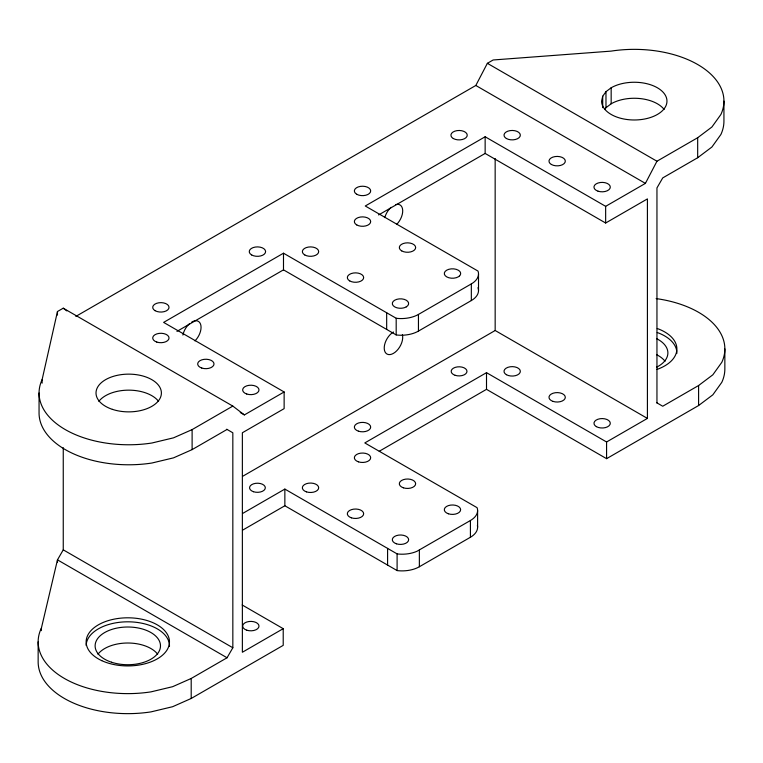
<?xml version="1.0" encoding="UTF-8"?>
<svg xmlns="http://www.w3.org/2000/svg" width="763" height="763" viewBox="0 0 763 763"><rect width="100%" height="100%" fill="white"/><g stroke="black" fill="none" stroke-linecap="round" stroke-linejoin="round"><path stroke-width="1.14" d="M242.167 604.973L283.216 628.674L283.216 645.355L191.198 698.479L172.629 706.71L151.007 711.879A89.653 51.76 0 0 1 38.15 661.883L38.15 641.864M176.94 331.38L283.493 269.854L283.493 253.202L163.625 322.396L284.132 391.963L284.132 408.644L242.367 432.755L242.376 652.251L283.216 628.674M242.567 530.18L284.857 505.764L284.857 489.083L397.103 553.89L398.839 554.091A24.511 14.154 0 0 0 416.96 551.287L470.418 520.509A24.511 14.154 0 0 0 477.39 508.654L477.047 507.653L364.8 442.931L486.508 372.668L606.575 441.987L647.415 418.41L647.415 198.905L605.65 223.015L485.144 153.439L485.144 136.768L605.65 206.334L645.403 183.387L656.953 161.231L697.678 137.721L711.917 127.001L720.882 114.517A89.653 51.76 0 0 0 611.077 51.121L493.146 59.981L487.366 63.319L475.816 85.475L75.833 316.407M386.669 329.425L386.669 312.763M387.585 565.078L387.594 548.397M477.962 287.708L478.306 288.71A24.511 14.154 0 0 1 471.334 300.555L418.448 331.094A24.511 14.163 0 0 1 397.914 335.119L396.188 334.919L396.188 318.257L283.493 253.202M477.39 525.411A24.511 14.154 0 0 1 470.418 537.257L419.364 566.747A24.511 14.154 0 0 1 398.83 570.772L397.103 570.571L397.103 553.89M418.448 331.094L418.448 314.432L471.334 283.903A24.511 14.154 0 0 0 478.306 272.048L477.962 271.046L365.267 205.991L485.144 136.768M419.364 566.747L419.364 550.066M470.418 537.257L470.418 520.509M471.334 300.565L471.334 283.903M477.6 527.252L477.6 510.504M478.515 290.55L478.515 273.898M379.24 451.267L486.508 389.34L486.508 372.668M605.65 223.015L605.65 206.334M486.508 389.34L606.575 458.668L606.575 441.987M42.118 383.14L42.118 379.612L57.463 311.523L63.243 308.185L232.829 406.097L244.389 414.91L284.132 391.963M602.713 96.233L601.597 101.117A32.685 18.865 0 0 0 642.732 119.343A32.685 18.865 0 0 0 662.58 91.684A32.685 18.865 0 0 0 611.163 87.774L605.975 91.684L602.713 96.233L602.713 107.669M41.355 630.61L41.355 628.264L57.473 559.851L63.253 549.846L63.253 447.709M41.355 628.264L41.202 628.474A89.653 51.76 0 0 0 151.007 691.86L172.629 686.69L191.198 678.469L227.059 657.763L232.839 647.758L232.829 432.783L226.668 429.216M604.668 109.519L605.975 107.697L611.163 103.787A32.685 18.865 0 0 1 664.134 109.452M656.953 402.893L656.953 187.917L662.732 177.913L697.678 157.731L711.917 147.011L720.882 134.526A89.653 51.76 0 0 0 723.934 121.136L723.934 101.117M656.562 402.664L662.732 406.231L698.593 385.525L712.842 374.805L721.798 362.32A89.653 51.76 0 0 0 656.142 298.591M606.575 458.668L698.593 405.534L712.842 394.814L721.798 382.33A89.653 51.76 0 0 0 724.85 368.939L724.85 348.92M378.591 214.956L485.144 153.439M42.118 379.612A89.653 51.76 0 0 0 151.923 443.007L173.544 437.828L192.114 429.607L232.829 406.097M39.056 393.002L39.056 413.021A89.653 51.76 0 0 0 151.923 463.017L173.544 457.848L192.114 449.617L227.05 429.445M242.663 476.293L495.168 330.503L647.415 418.41M242.567 513.499L284.857 489.083M396.188 318.257L397.914 318.457A24.511 14.154 0 0 0 418.448 314.432M487.366 63.319L656.953 161.231M475.816 85.475L645.403 183.387M283.493 269.854L396.188 334.919M240.278 412.535L244.389 414.91M284.857 505.764L397.103 570.571M63.253 549.846L232.839 647.758M227.059 657.763L57.473 559.851L57.473 562.207M63.243 308.185L66.801 310.903M495.168 330.503L495.158 158.513M698.593 385.525L698.593 405.534M697.678 137.721L697.678 157.731M611.163 87.774L611.163 103.787M605.975 91.684L605.975 107.697M192.114 429.607L192.114 449.617M191.198 678.469L191.198 698.479M57.463 311.523L57.463 315.052M98.856 401.338A32.685 18.865 0 0 1 128.718 390.151A32.685 18.865 0 0 1 158.57 401.338M402.397 334.766A13.076 7.544 -60 0 1 395.072 352.268A13.076 7.544 -60 0 1 384.256 348.929A13.076 7.544 -60 0 1 393.47 332.01M191.818 321.996A13.076 7.544 -60 0 1 200.917 325.563A13.076 7.544 -60 0 1 194.975 340.88M182.882 335.062A13.076 7.544 -60 0 1 189.424 323.741M657.248 328.51A41.669 24.054 0 0 1 656.905 369.464M657.248 332.515A41.669 24.054 0 0 1 676.857 353.393M86.143 645.403A41.669 24.063 0 0 1 128.623 621.816A41.669 24.063 0 0 1 169.472 646.337M656.523 338.629A32.685 18.865 0 0 1 656.523 367.222M656.523 354.642A32.685 18.865 0 0 1 665.05 361.261M97.95 654.206A32.685 18.865 0 0 1 127.802 643.009A32.685 18.865 0 0 1 157.664 654.206M395.854 204.56A13.076 7.544 -60 0 1 402.702 210.454A13.076 7.544 -60 0 1 396.626 224.456M384.781 217.617A13.076 7.544 -60 0 1 391.076 207.326M459.555 275.882L458.248 276.864A8.174 4.721 0 0 1 446.698 276.864A8.174 4.721 0 0 1 446.698 270.188A8.174 4.721 0 0 1 458.248 270.188L459.555 271.161A8.174 4.721 0 0 1 459.555 275.882M406.25 306.879L404.562 307.632A8.174 4.721 0 0 1 396.388 307.632L394.7 306.879A8.174 4.721 0 0 1 394.7 300.212A8.174 4.721 0 0 1 406.25 300.212A8.174 4.721 0 0 1 406.25 306.879M598.039 191.189A8.174 4.721 0 0 0 610.295 187.107A8.174 4.721 0 0 0 598.039 183.015A8.174 4.721 0 0 0 598.039 191.189M112.371 409.349A32.685 18.865 0 0 0 161.394 393.002A32.685 18.865 0 0 0 112.371 376.664A32.685 18.865 0 0 0 112.371 409.349M453.298 138.523A8.174 4.721 0 0 0 466.966 136.405A8.174 4.721 0 0 0 456.961 130.635A8.174 4.721 0 0 0 453.298 138.523M251.647 254.947A8.174 4.721 0 0 0 265.324 252.83A8.174 4.721 0 0 0 255.309 247.05A8.174 4.721 0 0 0 251.647 254.947M304.752 254.937A8.155 4.712 0 0 0 318.4 252.83A8.155 4.712 0 0 0 308.405 247.059A8.155 4.712 0 0 0 304.752 254.937M156.777 342.072A8.174 4.721 0 0 0 169.033 337.99A8.174 4.721 0 0 0 156.777 333.908A8.174 4.721 0 0 0 156.777 342.072M201.756 368.043A8.174 4.721 0 0 0 214.012 363.961A8.174 4.721 0 0 0 201.756 359.869A8.174 4.721 0 0 0 201.756 368.043M401.719 250.893A8.174 4.721 0 0 0 415.387 248.776A8.174 4.721 0 0 0 405.382 242.996A8.174 4.721 0 0 0 401.719 250.893M403.398 487.815A8.174 4.721 0 0 0 415.654 483.723A8.174 4.721 0 0 0 403.398 479.641A8.174 4.721 0 0 0 403.398 487.815M358.429 431.181A8.174 4.721 0 0 0 370.684 427.099A8.174 4.721 0 0 0 358.429 423.017A8.174 4.721 0 0 0 358.429 431.181M101.794 660.663A41.669 24.063 0 0 0 169.004 645.469A41.669 24.063 0 0 0 112.619 619.461A41.669 24.063 0 0 0 101.794 660.663M246.735 394.013A8.174 4.721 0 0 0 258.991 389.922A8.174 4.721 0 0 0 246.735 385.84A8.174 4.721 0 0 0 246.735 394.013M246.745 630.19A8.174 4.721 0 0 0 259 626.108A8.174 4.721 0 0 0 246.745 622.026A8.174 4.721 0 0 0 246.745 630.19M596.351 426.622A8.174 4.721 0 0 0 610.019 424.505A8.174 4.721 0 0 0 600.014 418.734A8.174 4.721 0 0 0 596.351 426.622M349.721 280.908A8.174 4.721 0 0 0 363.388 278.8A8.174 4.721 0 0 0 353.383 273.02A8.174 4.721 0 0 0 349.721 280.908M356.741 224.923A8.174 4.721 0 0 0 370.408 222.806A8.174 4.721 0 0 0 360.403 217.035A8.174 4.721 0 0 0 356.741 224.923M351.409 517.829A8.174 4.721 0 0 0 363.665 513.737A8.174 4.721 0 0 0 351.409 509.655A8.174 4.721 0 0 0 351.409 517.829M358.429 461.834A8.174 4.721 0 0 0 370.684 457.752A8.174 4.721 0 0 0 358.429 453.67A8.174 4.721 0 0 0 358.429 461.834M253.478 491.715A7.888 4.559 0 0 0 265.324 487.776A7.888 4.559 0 0 0 253.478 483.828A7.888 4.559 0 0 0 253.478 491.715M155.089 310.684A8.174 4.721 0 0 0 168.757 308.567A8.174 4.721 0 0 0 158.752 302.797A8.174 4.721 0 0 0 155.089 310.684M506.394 138.504A8.174 4.721 0 0 0 520.061 136.386A8.174 4.721 0 0 0 510.056 130.616A8.174 4.721 0 0 0 506.394 138.504M356.741 194.269A8.174 4.721 0 0 0 370.408 192.162A8.174 4.721 0 0 0 360.403 186.382A8.174 4.721 0 0 0 356.741 194.269M306.43 491.858A8.174 4.721 0 0 0 318.686 487.776A8.174 4.721 0 0 0 306.43 483.685A8.174 4.721 0 0 0 306.43 491.858M111.465 662.208A32.685 18.865 0 0 0 160.488 645.87A32.685 18.865 0 0 0 111.465 629.532A32.685 18.865 0 0 0 111.465 662.208M396.388 543.79A8.174 4.721 0 0 0 408.644 539.708A8.174 4.721 0 0 0 396.388 535.626A8.174 4.721 0 0 0 396.388 543.79M448.377 513.776A8.174 4.721 0 0 0 460.633 509.694A8.174 4.721 0 0 0 448.377 505.611A8.174 4.721 0 0 0 448.377 513.776M551.372 164.474A8.174 4.721 0 0 0 565.04 162.357A8.174 4.721 0 0 0 555.035 156.577A8.174 4.721 0 0 0 551.372 164.474M553.061 401.405A8.174 4.721 0 0 0 565.316 397.323A8.174 4.721 0 0 0 553.061 393.231A8.174 4.721 0 0 0 553.061 401.405M506.394 374.69A8.174 4.721 0 0 0 520.061 372.573A8.174 4.721 0 0 0 510.056 366.793A8.174 4.721 0 0 0 506.394 374.69M455.13 375.301A7.888 4.559 0 0 0 466.975 371.352A7.888 4.559 0 0 0 455.13 367.404A7.888 4.559 0 0 0 455.13 375.301"/></g></svg>
